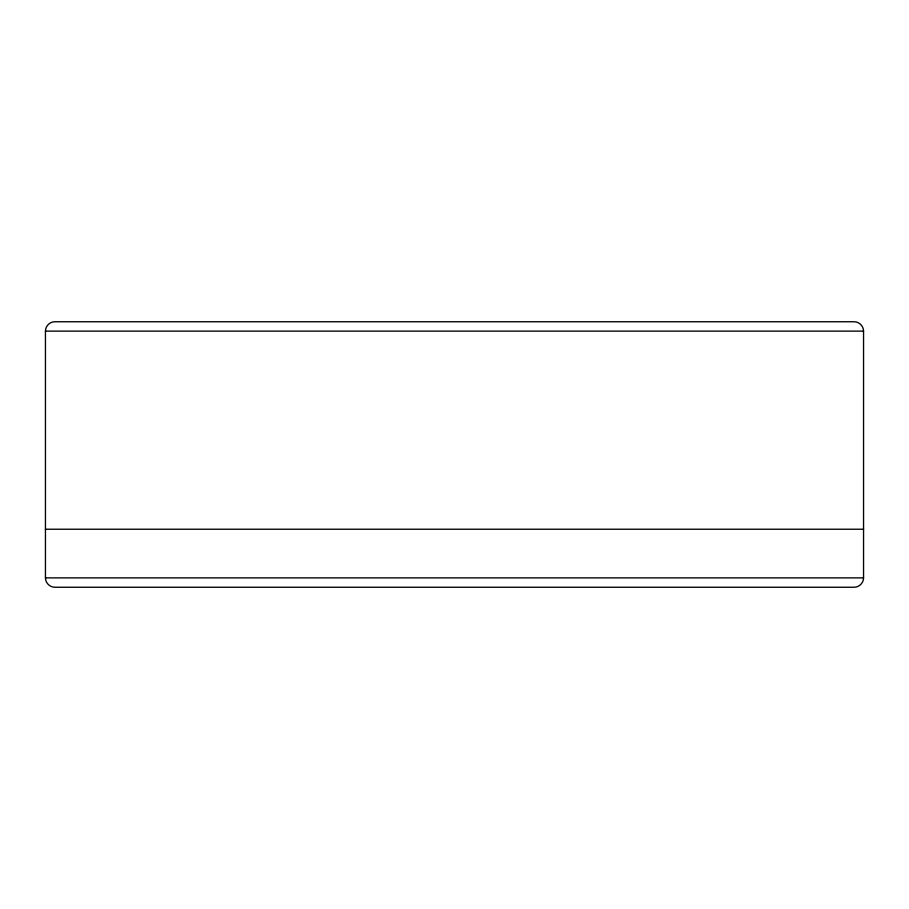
<?xml version="1.0" encoding="UTF-8"?>
<svg xmlns="http://www.w3.org/2000/svg" width="909" height="909" viewBox="0 0 909 909"><rect width="100%" height="100%" fill="white"/><g stroke="black" fill="none" stroke-linecap="round" stroke-linejoin="round"><path stroke-width="1.36" d="M45.45 331.126C45.416 326.104 49.813 321.718 54.835 321.752L854.165 321.752C859.187 321.718 863.584 326.104 863.55 331.126L863.55 577.874C863.584 582.896 859.187 587.282 854.165 587.248L54.835 587.248C49.813 587.282 45.416 582.896 45.45 577.874L45.45 331.126L863.55 331.126M45.45 529.231L863.55 529.231M45.45 577.874L863.55 577.874"/></g></svg>
